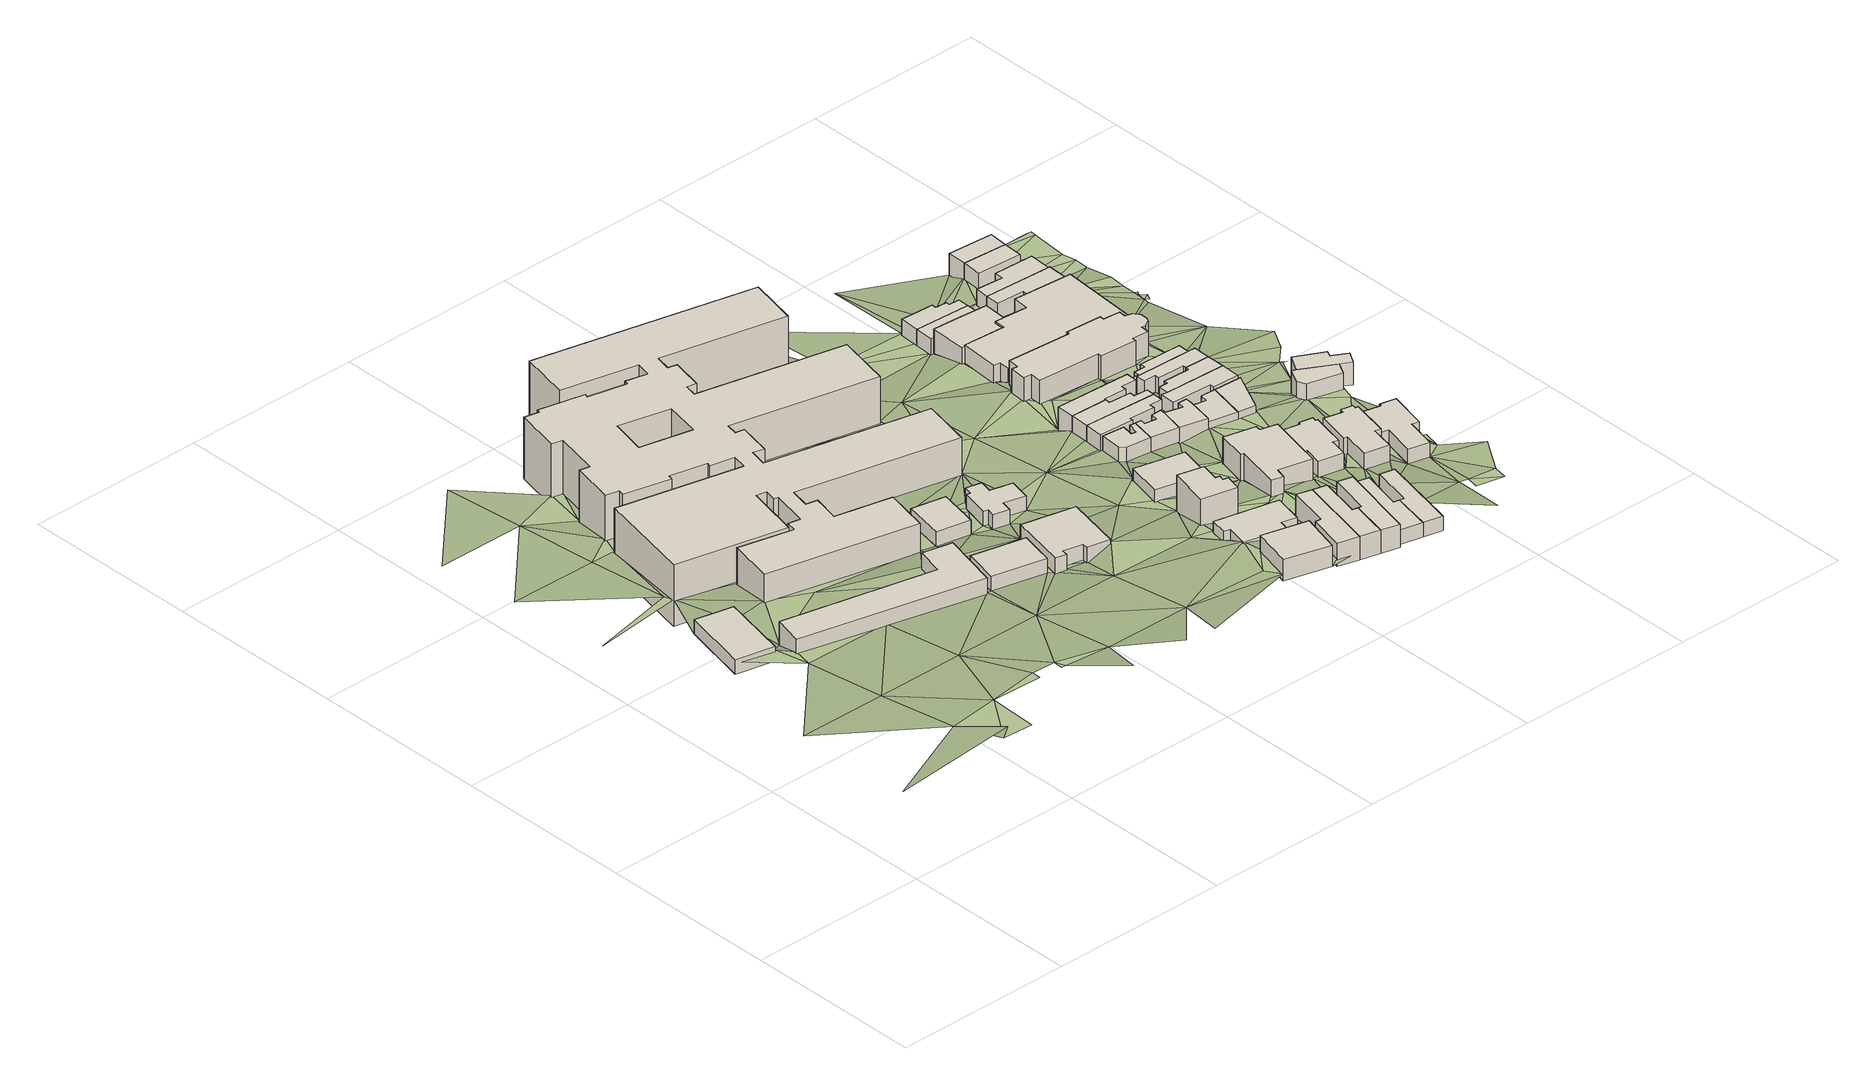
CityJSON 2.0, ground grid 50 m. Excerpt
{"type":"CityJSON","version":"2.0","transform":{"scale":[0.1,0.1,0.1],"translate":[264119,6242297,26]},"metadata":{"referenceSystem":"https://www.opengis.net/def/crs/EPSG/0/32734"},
"CityObjects":{
"building1":{"type":"Building","attributes":{"address":"Woodstock 7925 Cape Town","building":"yes","building:levels":"1","footprint":{"type":"Polygon"},"plus_code":"C6X3X6XQ+XFW","ground_height":39.57,"building_height":4.1,"roof_height":43.67},"geometry":[{"type":"Solid","lod":"1","boundaries":[[[[0,1,2,3]],[[1,4,5,2]],[[4,6,7,5]],[[6,0,3,7]],[[3,2,5,7]],[[6,4,1,0]]]]}]},
"building2":{"type":"Building","attributes":{"address":"Woodstock 7925 Cape Town","building":"yes","building:levels":"1","footprint":{"type":"Polygon"},"plus_code":"C8X9X7XQ+XQV","ground_height":42.12,"building_height":4.1,"roof_height":46.22},"geometry":[{"type":"Solid","lod":"1","boundaries":[[[[8,9,10,11]],[[9,12,13,10]],[[12,14,15,13]],[[14,16,17,15]],[[16,18,19,17]],[[18,8,11,19]],[[11,10,13,15,17,19]],[[18,16,14,12,9,8]]]]}]},
"building3":{"type":"Building","attributes":{"address":"Woodstock 7925 Cape Town","building":"yes","building:levels":"1","footprint":{"type":"Polygon"},"plus_code":"C9X9XPXM+XFX","ground_height":42.12,"building_height":4.1,"roof_height":46.22},"geometry":[{"type":"Solid","lod":"1","boundaries":[[[[20,21,22,23]],[[21,24,25,22]],[[24,26,27,25]],[[26,20,23,27]],[[23,22,25,27]],[[26,24,21,20]]]]}]},
"building4":{"type":"Building","attributes":{"address":"Victoria Walk Woodstock 7925 Cape Town","building":"hospital","building:use":"residential","building:levels":"4","building:flats":"310","footprint":{"type":"Polygon"},"plus_code":"C8X2X5XW+XJW","ground_height":33.95,"building_height":12.5,"roof_height":46.45},"geometry":[{"type":"Solid","lod":"1","boundaries":[[[[28,29,30,31]],[[29,32,33,30]],[[32,34,35,33]],[[34,36,37,35]],[[36,38,39,37]],[[38,40,41,39]],[[40,42,43,41]],[[42,44,45,43]],[[44,46,47,45]],[[46,48,49,47]],[[48,50,51,49]],[[50,52,53,51]],[[52,54,55,53]],[[54,56,57,55]],[[56,58,59,57]],[[58,60,61,59]],[[60,62,63,61]],[[62,64,65,63]],[[64,66,67,65]],[[66,68,69,67]],[[68,70,71,69]],[[70,72,73,71]],[[72,74,75,73]],[[74,76,77,75]],[[76,78,79,77]],[[78,80,81,79]],[[80,82,83,81]],[[82,84,85,83]],[[84,86,87,85]],[[86,88,89,87]],[[88,90,91,89]],[[90,92,93,91]],[[92,94,95,93]],[[94,96,97,95]],[[96,98,99,97]],[[98,100,101,99]],[[100,102,103,101]],[[102,104,105,103]],[[104,106,107,105]],[[106,108,109,107]],[[108,110,111,109]],[[110,112,113,111]],[[112,114,115,113]],[[114,116,117,115]],[[116,118,119,117]],[[118,120,121,119]],[[120,122,123,121]],[[122,124,125,123]],[[124,126,127,125]],[[126,128,129,127]],[[128,130,131,129]],[[130,132,133,131]],[[132,134,135,133]],[[134,136,137,135]],[[136,138,139,137]],[[138,140,141,139]],[[140,142,143,141]],[[142,144,145,143]],[[144,146,147,145]],[[146,28,31,147]],[[148,149,150,151]],[[149,152,153,150]],[[152,154,155,153]],[[154,148,151,155]],[[31,30,33,35,37,39,41,43,45,47,49,51,53,55,57,59,61,63,65,67,69,71,73,75,77,79,81,83,85,87,89,91,93,95,97,99,101,103,105,107,109,111,113,115,117,119,121,123,125,127,129,131,133,135,137,139,141,143,145,147],[151,150,153,155]],[[146,144,142,140,138,136,134,132,130,128,126,124,122,120,118,116,114,112,110,108,106,104,102,100,98,96,94,92,90,88,86,84,82,80,78,76,74,72,70,68,66,64,62,60,58,56,54,52,50,48,46,44,42,40,38,36,34,32,29,28],[154,152,149,148]]]]}]},
"building5":{"type":"Building","attributes":{"address":"Woodstock 7925 Cape Town","building":"yes","building:levels":"1","footprint":{"type":"Polygon"},"plus_code":"C9XHXMXX+X2R","ground_height":38.74,"building_height":4.1,"roof_height":42.84},"geometry":[{"type":"Solid","lod":"1","boundaries":[[[[156,157,158,159]],[[157,160,161,158]],[[160,162,163,161]],[[162,156,159,163]],[[159,158,161,163]],[[162,160,157,156]]]]}]},
"building6":{"type":"Building","attributes":{"address":"Woodstock 7925 Cape Town","building":"yes","building:levels":"1","footprint":{"type":"Polygon"},"plus_code":"CCX6XRXH+X9R","ground_height":42.03,"building_height":4.1,"roof_height":46.13},"geometry":[{"type":"Solid","lod":"1","boundaries":[[[[164,165,166,167]],[[165,168,169,166]],[[168,170,171,169]],[[170,172,173,171]],[[172,174,175,173]],[[174,176,177,175]],[[176,178,179,177]],[[178,164,167,179]],[[167,166,169,171,173,175,177,179]],[[178,176,174,172,170,168,165,164]]]]}]},
"building7":{"type":"Building","attributes":{"address":"Woodstock 7925 Cape Town","building":"yes","building:levels":"1","footprint":{"type":"Polygon"},"plus_code":"CCX8XCX6+XGX","ground_height":38.74,"building_height":4.1,"roof_height":42.84},"geometry":[{"type":"Solid","lod":"1","boundaries":[[[[180,181,182,183]],[[181,184,185,182]],[[184,186,187,185]],[[186,188,189,187]],[[188,190,191,189]],[[190,192,193,191]],[[192,194,195,193]],[[194,196,197,195]],[[196,198,199,197]],[[198,200,201,199]],[[200,202,203,201]],[[202,180,183,203]],[[183,182,185,187,189,191,193,195,197,199,201,203]],[[202,200,198,196,194,192,190,188,186,184,181,180]]]]}]},
"building8":{"type":"Building","attributes":{"address":"95 Mountain Road Woodstock 7925 Cape Town","building":"house","building:levels":"1","footprint":{"type":"Polygon"},"plus_code":"CFXRX7XF+XQV","ground_height":47.88,"building_height":4.1,"roof_height":51.98},"geometry":[{"type":"Solid","lod":"1","boundaries":[[[[204,205,206,207]],[[205,208,209,206]],[[208,210,211,209]],[[210,204,207,211]],[[207,206,209,211]],[[210,208,205,204]]]]}]},
"building9":{"type":"Building","attributes":{"address":"93 Mountain Road Woodstock 7925 Cape Town","building":"house","building:levels":"1","footprint":{"type":"Polygon"},"plus_code":"CFXXXXXM+XCV","ground_height":43.47,"building_height":4.1,"roof_height":47.57},"geometry":[{"type":"Solid","lod":"1","boundaries":[[[[212,213,214,215]],[[213,216,217,214]],[[216,218,219,217]],[[218,220,221,219]],[[220,222,223,221]],[[222,224,225,223]],[[224,226,227,225]],[[226,212,215,227]],[[215,214,217,219,221,223,225,227]],[[226,224,222,220,218,216,213,212]]]]}]},
"building10":{"type":"Building","attributes":{"address":"89 Mountain Road Woodstock Cape Town","building":"house","building:levels":"2","footprint":{"type":"Polygon"},"plus_code":"CFXVX7X5+X5R","ground_height":44.9,"building_height":6.9,"roof_height":51.8},"geometry":[{"type":"Solid","lod":"1","boundaries":[[[[228,229,230,231]],[[229,232,233,230]],[[232,234,235,233]],[[234,236,237,235]],[[236,238,239,237]],[[238,240,241,239]],[[240,242,243,241]],[[242,228,231,243]],[[231,230,233,235,237,239,241,243]],[[242,240,238,236,234,232,229,228]]]]}]},
"building11":{"type":"Building","attributes":{"address":"120 Chamberlain Street 7925 Cape Town","building":"house","building:levels":"1","footprint":{"type":"Polygon"},"plus_code":"CGXGXPX6+XQV","ground_height":46.02,"building_height":4.1,"roof_height":50.12},"geometry":[{"type":"Solid","lod":"1","boundaries":[[[[244,245,246,247]],[[245,248,249,246]],[[248,250,251,249]],[[250,252,253,251]],[[252,254,255,253]],[[254,244,247,255]],[[247,246,249,251,253,255]],[[254,252,250,248,245,244]]]]}]},
"building12":{"type":"Building","attributes":{"address":"118 Chamberlain Street 7925 Cape Town","building":"house","building:levels":"1","footprint":{"type":"Polygon"},"plus_code":"CGXQXVXW+XVR","ground_height":46.02,"building_height":4.1,"roof_height":50.12},"geometry":[{"type":"Solid","lod":"1","boundaries":[[[[245,244,247,246]],[[244,256,257,247]],[[256,258,259,257]],[[258,260,261,259]],[[260,262,263,261]],[[262,245,246,263]],[[246,247,257,259,261,263]],[[262,260,258,256,244,245]]]]}]},
"building13":{"type":"Building","attributes":{"address":"87 Mountain Road Woodstock Cape Town","building":"house","building:levels":"1","footprint":{"type":"Polygon"},"plus_code":"CGX3XPXH+XHW","ground_height":40.47,"building_height":4.1,"roof_height":44.57},"geometry":[{"type":"Solid","lod":"1","boundaries":[[[[264,265,266,267]],[[265,268,269,266]],[[268,270,271,269]],[[270,264,267,271]],[[267,266,269,271]],[[270,268,265,264]]]]}]},
"building14":{"type":"Building","attributes":{"address":"116 Chamberlain Street 7925 Cape Town","building":"house","building:levels":"1","footprint":{"type":"Polygon"},"plus_code":"CGXXXGXJ+XXW","ground_height":46.02,"building_height":4.1,"roof_height":50.12},"geometry":[{"type":"Solid","lod":"1","boundaries":[[[[258,256,257,259]],[[256,272,273,274,257]],[[272,275,276,277,274,273]],[[275,278,279,277,276]],[[278,280,281,279]],[[280,258,259,281]],[[259,257,274,277,279,281]],[[280,278,275,272,256,258]]]]}]},
"building15":{"type":"Building","attributes":{"address":"114 Chamberlain Street 7925 Cape Town","building":"house","building:levels":"1","footprint":{"type":"Polygon"},"plus_code":"CHX8XMXG+X4R","ground_height":44.41,"building_height":4.1,"roof_height":48.51},"geometry":[{"type":"Solid","lod":"1","boundaries":[[[[282,283,273,276]],[[283,284,285,273]],[[284,286,287,285]],[[286,288,289,287]],[[288,290,291,289]],[[290,282,276,291]],[[276,273,285,287,289,291]],[[290,288,286,284,283,282]]]]}]},
"building16":{"type":"Building","attributes":{"address":"85 Mountain Road Woodstock Cape Town","building":"house","building:levels":"1","footprint":{"type":"Polygon"},"plus_code":"CGX8XXX6+X2V","ground_height":37.71,"building_height":4.1,"roof_height":41.81},"geometry":[{"type":"Solid","lod":"1","boundaries":[[[[292,293,294,295]],[[293,296,297,294]],[[296,298,299,297]],[[298,300,301,299]],[[300,302,303,301]],[[302,304,305,303]],[[304,306,307,305]],[[306,308,309,307]],[[308,292,295,309]],[[295,294,297,299,301,303,305,307,309]],[[308,306,304,302,300,298,296,293,292]]]]}]},
"building17":{"type":"Building","attributes":{"address":"112 Chamberlain Street 7925 Cape Town","building":"house","building:levels":"1","footprint":{"type":"Polygon"},"plus_code":"CHXGXMXG+XVX","ground_height":44.41,"building_height":4.1,"roof_height":48.51},"geometry":[{"type":"Solid","lod":"1","boundaries":[[[[286,284,285,287]],[[284,310,311,285]],[[310,312,313,311]],[[312,314,315,313]],[[314,316,317,315]],[[316,286,287,317]],[[287,285,311,313,315,317]],[[316,314,312,310,284,286]]]]}]},
"building18":{"type":"Building","attributes":{"address":"89 Salisbury Street Woodstock 7925 Cape Town","building":"house","building:levels":"1","footprint":{"type":"Polygon"},"plus_code":"CHX3XVXC+XCR","ground_height":43.47,"building_height":4.1,"roof_height":47.57},"geometry":[{"type":"Solid","lod":"1","boundaries":[[[[318,319,320,321]],[[319,322,323,320]],[[322,324,325,323]],[[324,326,327,325]],[[326,328,329,327]],[[328,330,331,329]],[[330,332,333,331]],[[332,334,335,333]],[[334,336,337,335]],[[336,318,321,337]],[[321,320,323,325,327,329,331,333,335,337]],[[336,334,332,330,328,326,324,322,319,318]]]]}]},
"building19":{"type":"Building","attributes":{"address":"42 Salisbury Street Woodstock Cape Town","building":"house","building:levels":"1","footprint":{"type":"Polygon"},"plus_code":"CGXQX8XP+XCV","ground_height":37.71,"building_height":4.1,"roof_height":41.81},"geometry":[{"type":"Solid","lod":"1","boundaries":[[[[338,339,340,341]],[[339,342,343,340]],[[342,344,345,343]],[[344,346,347,345]],[[346,348,349,347]],[[348,293,294,349]],[[293,292,295,294]],[[292,350,351,295]],[[350,338,341,351]],[[341,340,343,345,347,349,294,295,351]],[[350,292,293,348,346,344,342,339,338]]]]}]},
"building20":{"type":"Building","attributes":{"address":"83 Mountain Road Woodstock Cape Town","building":"house","building:levels":"1","footprint":{"type":"Polygon"},"plus_code":"CGXMX7XX+XJR","ground_height":37.71,"building_height":4.1,"roof_height":41.81},"geometry":[{"type":"Solid","lod":"1","boundaries":[[[[352,353,354,355]],[[353,356,357,354]],[[356,358,359,357]],[[358,360,361,359]],[[360,362,363,361]],[[362,364,365,363]],[[364,366,367,365]],[[366,352,355,367]],[[355,354,357,359,361,363,365,367]],[[366,364,362,360,358,356,353,352]]]]}]},
"building21":{"type":"Building","attributes":{"address":"81 Mountain Road Woodstock Cape Town","building":"house","building:levels":"1","footprint":{"type":"Polygon"},"plus_code":"CGXHXHXR+X3R","ground_height":37.71,"building_height":4.1,"roof_height":41.81},"geometry":[{"type":"Solid","lod":"1","boundaries":[[[[353,352,355,354]],[[352,368,369,355]],[[368,370,371,369]],[[370,372,373,371]],[[372,374,375,373]],[[374,376,377,375]],[[376,378,379,377]],[[378,353,354,379]],[[354,355,369,371,373,375,377,379]],[[378,376,374,372,370,368,352,353]]]]}]},
"building22":{"type":"Building","attributes":{"address":"79 Mountain Road Woodstock Cape Town","building":"house","building:levels":"1","footprint":{"type":"Polygon"},"plus_code":"CGXPX4XH+X4R","ground_height":37.71,"building_height":4.1,"roof_height":41.81},"geometry":[{"type":"Solid","lod":"1","boundaries":[[[[380,381,377,379]],[[381,382,383,377]],[[382,384,385,383]],[[384,386,387,385]],[[386,388,389,387]],[[388,390,391,389]],[[390,392,393,391]],[[392,380,379,393]],[[379,377,383,385,387,389,391,393]],[[392,390,388,386,384,382,381,380]]]]}]},
"building23":{"type":"Building","attributes":{"address":"40 Salisbury Street Woodstock Cape Town","building":"house","building:levels":"1","footprint":{"type":"Polygon"},"plus_code":"CHX5X5X7+XCV","ground_height":37.71,"building_height":4.1,"roof_height":41.81},"geometry":[{"type":"Solid","lod":"1","boundaries":[[[[394,395,396,397,398,399]],[[395,400,401,397,396]],[[400,402,403,401]],[[402,404,341,403]],[[404,405,351,341]],[[405,406,407,351]],[[406,394,399,398,407]],[[398,397,401,403,341,351,407]],[[406,405,404,402,400,395,394]]]]}]},
"building24":{"type":"Building","attributes":{"address":"87 Salisbury Street Woodstock 7925 Cape Town","building":"house","building:levels":"1","footprint":{"type":"Polygon"},"plus_code":"CHXPXCXG+XWX","ground_height":42.11,"building_height":4.1,"roof_height":46.21},"geometry":[{"type":"Solid","lod":"1","boundaries":[[[[408,409,410,411]],[[409,412,413,410]],[[412,414,415,413]],[[414,416,417,415]],[[416,418,419,417]],[[418,420,421,419]],[[420,422,423,421]],[[422,424,425,423]],[[424,426,427,425]],[[426,428,429,427]],[[428,430,431,429]],[[430,408,411,431]],[[411,410,413,415,417,419,421,423,425,427,429,431]],[[430,428,426,424,422,420,418,416,414,412,409,408]]]]}]},
"building25":{"type":"Building","attributes":{"address":"38 Salisbury Street Woodstock Cape Town","building":"house","building:levels":"1","footprint":{"type":"Polygon"},"plus_code":"CHXHX3XR+X9X","ground_height":36.74,"building_height":4.1,"roof_height":40.84},"geometry":[{"type":"Solid","lod":"1","boundaries":[[[[432,433,434,435]],[[433,436,437,434]],[[436,394,399,437]],[[394,406,438,399]],[[406,439,440,438]],[[439,432,435,440]],[[435,434,437,399,438,440]],[[439,406,394,436,433,432]]]]}]},
"building26":{"type":"Building","attributes":{"address":"85 Salisbury Street Woodstock 7925 Cape Town","building":"house","building:levels":"1","footprint":{"type":"Polygon"},"plus_code":"CJX6XHX8+XQV","ground_height":42.11,"building_height":4.1,"roof_height":46.21},"geometry":[{"type":"Solid","lod":"1","boundaries":[[[[441,442,443,444]],[[442,445,446,443]],[[445,447,448,446]],[[447,449,450,448]],[[449,451,452,450]],[[451,453,454,452]],[[453,455,456,454]],[[455,457,458,456]],[[457,459,460,458]],[[459,461,462,460]],[[461,463,464,462]],[[463,441,444,464]],[[444,443,446,448,450,452,454,456,458,460,462,464]],[[463,461,459,457,455,453,451,449,447,445,442,441]]]]}]},
"building27":{"type":"Building","attributes":{"building":"house","building:levels":"1","footprint":{"type":"Polygon"},"plus_code":"CGXRXQXF+X9X","ground_height":32.96,"building_height":4.1,"roof_height":37.06},"geometry":[{"type":"Solid","lod":"1","boundaries":[[[[465,466,467,468]],[[466,469,470,467]],[[469,471,472,470]],[[471,473,474,472]],[[473,475,476,477,474]],[[475,478,479,480,477,476]],[[478,481,482,480,479]],[[481,465,468,482]],[[468,467,470,472,474,477,480,482]],[[481,478,475,473,471,469,466,465]]]]}]},
"building28":{"type":"Building","attributes":{"address":"75 Mountain Road Woodstock 7925 Cape Town","building":"yes","building:levels":"2","footprint":{"type":"Polygon"},"plus_code":"CHX7XGX6+X9X","ground_height":34.47,"building_height":6.9,"roof_height":41.37},"geometry":[{"type":"Solid","lod":"1","boundaries":[[[[483,484,485,486]],[[484,487,488,485]],[[487,489,490,488]],[[489,491,492,490]],[[491,493,494,492]],[[493,495,496,494]],[[495,497,498,496]],[[497,499,500,498]],[[499,501,502,500]],[[501,503,504,502]],[[503,505,506,504]],[[505,507,508,506]],[[507,509,510,508]],[[509,511,512,510]],[[511,513,514,512]],[[513,515,516,514]],[[515,517,518,516]],[[517,519,520,518]],[[519,521,522,520]],[[521,523,524,522]],[[523,525,526,524]],[[525,527,528,526]],[[527,483,486,528]],[[486,485,488,490,492,494,496,498,500,502,504,506,508,510,512,514,516,518,520,522,524,526,528]],[[527,525,523,521,519,517,515,513,511,509,507,505,503,501,499,497,495,493,491,489,487,484,483]]]]}]},
"building29":{"type":"Building","attributes":{"address":"64 Fairview Avenue Woodstock Cape Town","building":"house","building:levels":"1","footprint":{"type":"Polygon"},"plus_code":"CHXQX7XC+XRX","ground_height":36.74,"building_height":4.1,"roof_height":40.84},"geometry":[{"type":"Solid","lod":"1","boundaries":[[[[529,530,531,532]],[[530,533,534,531]],[[533,535,536,534]],[[535,537,538,536]],[[537,539,540,538]],[[539,541,542,540]],[[541,529,532,542]],[[532,531,534,536,538,540,542]],[[541,539,537,535,533,530,529]]]]}]},
"building30":{"type":"Building","attributes":{"address":"71 Mountain Road Woodstock Cape Town","building":"house","building:levels":"1","footprint":{"type":"Polygon"},"plus_code":"CGXRX7XV+X5X","ground_height":30.49,"building_height":4.1,"roof_height":34.59},"geometry":[{"type":"Solid","lod":"1","boundaries":[[[[543,544,545,546]],[[544,471,547,545]],[[471,469,548,547]],[[469,549,550,548]],[[549,551,552,550]],[[551,553,554,552]],[[553,555,556,554]],[[555,557,558,556]],[[557,543,546,558]],[[546,545,547,548,550,552,554,556,558]],[[557,555,553,551,549,469,471,544,543]]]]}]},
"building31":{"type":"Building","attributes":{"address":"66 Fairview Avenue Woodstock Cape Town","building":"house","building:levels":"1","footprint":{"type":"Polygon"},"plus_code":"CHXWXHXH+XPR","ground_height":36.74,"building_height":4.1,"roof_height":40.84},"geometry":[{"type":"Solid","lod":"1","boundaries":[[[[432,439,440,435]],[[439,559,560,440]],[[559,561,562,560]],[[561,432,435,562]],[[435,440,560,562]],[[561,559,439,432]]]]}]},
"building32":{"type":"Building","attributes":{"address":"54 Brabant Road Woodstock Cape Town","building":"house","building:levels":"1","footprint":{"type":"Polygon"},"plus_code":"CHXRX6X4+X3V","ground_height":36.74,"building_height":4.1,"roof_height":40.84},"geometry":[{"type":"Solid","lod":"1","boundaries":[[[[529,563,564,532]],[[563,565,566,564]],[[565,567,568,566]],[[567,569,570,568]],[[569,571,572,570]],[[571,573,574,572]],[[573,530,531,574]],[[530,529,532,531]],[[532,564,566,568,570,572,574,531]],[[530,573,571,569,567,565,563,529]]]]}]},
"building33":{"type":"Building","attributes":{"address":"69 Mountain Road Woodstock Cape Town","building":"house","building:levels":"1","footprint":{"type":"Polygon"},"plus_code":"CGXQXQXW+XPV","ground_height":30.49,"building_height":4.1,"roof_height":34.59},"geometry":[{"type":"Solid","lod":"1","boundaries":[[[[557,575,576,558]],[[575,577,578,576]],[[577,579,580,578]],[[579,581,582,580]],[[581,583,584,582]],[[583,585,586,584]],[[585,543,546,586]],[[543,557,558,546]],[[558,576,578,580,582,584,586,546]],[[543,585,583,581,579,577,575,557]]]]}]},
"building34":{"type":"Building","attributes":{"address":"52 Brabant Road Woodstock Cape Town","building":"house","building:levels":"1","footprint":{"type":"Polygon"},"plus_code":"CHXVXHXH+X9X","ground_height":36.74,"building_height":4.1,"roof_height":40.84},"geometry":[{"type":"Solid","lod":"1","boundaries":[[[[587,588,589,564]],[[588,590,591,592,589]],[[590,593,594,595,592,591]],[[593,596,597,595,594]],[[596,598,599,597]],[[598,600,601,599]],[[600,602,566,601]],[[602,587,564,566]],[[564,589,592,595,597,599,601,566]],[[602,600,598,596,593,590,588,587]]]]}]},
"building35":{"type":"Building","attributes":{"address":"50 Brabant Road Woodstock Cape Town","building":"house","building:levels":"1","footprint":{"type":"Polygon"},"plus_code":"CHXQXWXM+XXW","ground_height":34.47,"building_height":4.1,"roof_height":38.57},"geometry":[{"type":"Solid","lod":"1","boundaries":[[[[588,603,604,605]],[[603,606,607,604]],[[606,608,609,607]],[[608,610,611,609]],[[610,612,613,611]],[[612,614,615,613]],[[614,590,591,615]],[[590,588,605,591]],[[605,604,607,609,611,613,615,591]],[[590,614,612,610,608,606,603,588]]]]}]},
"building36":{"type":"Building","attributes":{"address":"83 Salisbury Street Woodstock 7925 Cape Town","building":"house","building:levels":"1","footprint":{"type":"Polygon"},"plus_code":"CJXQX3XH+XHR","ground_height":40.4,"building_height":4.1,"roof_height":44.5},"geometry":[{"type":"Solid","lod":"1","boundaries":[[[[616,617,618,619]],[[617,620,621,618]],[[620,622,623,621]],[[622,624,625,623]],[[624,626,627,625]],[[626,628,629,627]],[[628,630,631,629]],[[630,632,633,631]],[[632,634,635,633]],[[634,616,619,635]],[[619,618,621,623,625,627,629,631,633,635]],[[634,632,630,628,626,624,622,620,617,616]]]]}]},
"building37":{"type":"Building","attributes":{"building":"yes","building:levels":"1.5","footprint":{"type":"Polygon"},"plus_code":"CHX9XXX5+X7V","ground_height":32.12,"building_height":5.5,"roof_height":37.62},"geometry":[{"type":"Solid","lod":"1","boundaries":[[[[636,637,482,638,639,468]],[[637,640,480,641,638,482]],[[640,642,477,643,641,480]],[[642,644,645,643,477]],[[644,646,647,645]],[[646,648,649,647]],[[648,650,651,649]],[[650,652,653,651]],[[652,654,655,653]],[[654,656,657,655]],[[656,636,468,639,657]],[[639,638,641,643,645,647,649,651,653,655,657]],[[656,654,652,650,648,646,644,642,640,637,636]]]]}]},
"building38":{"type":"Building","attributes":{"address":"34 Salisbury Street Cape Town","building":"yes","building:levels":"1","footprint":{"type":"Polygon"},"plus_code":"CJXVX9XP+XXX","ground_height":37.97,"building_height":4.1,"roof_height":42.07},"geometry":[{"type":"Solid","lod":"1","boundaries":[[[[658,659,660,661]],[[659,662,663,660]],[[662,664,665,663]],[[664,666,667,665]],[[666,668,669,667]],[[668,658,661,669]],[[661,660,663,665,667,669]],[[668,666,664,662,659,658]]]]}]},
"building39":{"type":"Building","attributes":{"address":"91 Fairview Avenue Woodstock Cape Town","building":"house","building:levels":"1","footprint":{"type":"Polygon"},"plus_code":"CMX2XFX3+X6X","ground_height":37.97,"building_height":4.1,"roof_height":42.07},"geometry":[{"type":"Solid","lod":"1","boundaries":[[[[658,670,671,661]],[[670,672,673,671]],[[672,674,675,673]],[[674,676,677,675]],[[676,678,679,680,677]],[[678,659,681,660,680,679]],[[659,658,661,660,681]],[[661,671,673,675,677,680,660]],[[659,678,676,674,672,670,658]]]]}]},
"building40":{"type":"Building","attributes":{"address":"36 Brabant Road Woodstock Cape Town","building":"house","building:levels":"1","footprint":{"type":"Polygon"},"plus_code":"CJX2X8XQ+X4W","ground_height":29.76,"building_height":4.1,"roof_height":33.86},"geometry":[{"type":"Solid","lod":"1","boundaries":[[[[682,683,684,685]],[[683,686,687,684]],[[686,688,689,687]],[[688,690,691,689]],[[690,692,693,691]],[[692,694,695,693]],[[694,696,697,695]],[[696,698,699,697]],[[698,682,685,699]],[[685,684,687,689,691,693,695,697,699]],[[698,696,694,692,690,688,686,683,682]]]]}]},
"building41":{"type":"Building","attributes":{"address":"34 Brabant Road Woodstock Cape Town","building":"house","building:levels":"1","footprint":{"type":"Polygon"},"plus_code":"CJX2X9XF+X6W","ground_height":29.76,"building_height":4.1,"roof_height":33.86},"geometry":[{"type":"Solid","lod":"1","boundaries":[[[[682,700,701,685]],[[700,702,703,701]],[[702,704,705,703]],[[704,706,707,705]],[[706,683,684,707]],[[683,682,685,684]],[[685,701,703,705,707,684]],[[683,706,704,702,700,682]]]]}]},
"building42":{"type":"Building","attributes":{"address":"32 Brabant Road Woodstock Cape Town","building":"house","building:levels":"1","footprint":{"type":"Polygon"},"plus_code":"CJX4XCXW+X5V","ground_height":29.76,"building_height":4.1,"roof_height":33.86},"geometry":[{"type":"Solid","lod":"1","boundaries":[[[[708,709,710,711]],[[709,712,713,710]],[[712,714,715,713]],[[714,708,711,715]],[[711,710,713,715]],[[714,712,709,708]]]]}]},
"building43":{"type":"Building","attributes":{"address":"30 Brabant Road Woodstock Cape Town","building":"house","building:levels":"1","footprint":{"type":"Polygon"},"plus_code":"CJX4XRX4+X7V","ground_height":29.76,"building_height":4.1,"roof_height":33.86},"geometry":[{"type":"Solid","lod":"1","boundaries":[[[[716,717,711,710]],[[717,718,719,711]],[[718,720,721,719]],[[720,716,710,721]],[[710,711,719,721]],[[720,718,717,716]]]]}]},
"terrain1":{"type":"TINRelief","geometry":[{"type":"CompositeSurface","lod":"1","boundaries":[[[722,723,724]],[[723,725,726]],[[723,722,727]],[[728,726,725]],[[723,727,729]],[[729,725,723]],[[727,730,729]],[[731,728,732]],[[733,732,728]],[[725,729,734]],[[733,12,732]],[[725,735,728]],[[736,737,738]],[[12,6,732]],[[0,6,736]],[[733,728,735]],[[739,740,729]],[[734,729,740]],[[735,725,734]],[[741,737,742]],[[743,6,12]],[[736,6,743]],[[741,742,744]],[[740,745,734]],[[737,736,746]],[[747,743,12]],[[745,748,749]],[[746,742,737]],[[743,750,736]],[[751,744,752]],[[735,753,733]],[[745,749,754]],[[734,745,755]],[[756,754,749]],[[746,757,742]],[[742,757,744]],[[747,12,758]],[[759,736,750]],[[735,734,753]],[[746,760,757]],[[745,754,755]],[[744,757,761]],[[762,757,760]],[[753,734,755]],[[760,746,763]],[[744,764,752]],[[744,761,764]],[[743,747,765]],[[766,759,750]],[[767,761,768]],[[747,758,769]],[[759,766,770]],[[764,761,767]],[[754,771,755]],[[754,772,771]],[[746,773,763]],[[759,770,774]],[[775,753,755]],[[769,765,747]],[[770,776,777]],[[774,770,777]],[[778,763,779]],[[780,777,776]],[[781,753,775]],[[755,20,775]],[[777,782,774]],[[783,778,779]],[[753,781,784]],[[763,773,779]],[[771,785,755]],[[786,787,788]],[[784,765,769]],[[789,20,755]],[[789,755,785]],[[790,791,786]],[[792,779,773]],[[787,786,791]],[[784,781,21]],[[793,794,795]],[[796,765,784]],[[797,798,771]],[[796,799,765]],[[784,156,796]],[[21,20,789]],[[791,765,799]],[[789,785,800]],[[801,784,21]],[[802,803,804]],[[794,793,805]],[[784,801,156]],[[806,800,785]],[[21,789,801]],[[806,807,800]],[[808,809,810]],[[807,806,811]],[[799,157,791]],[[812,785,771]],[[806,785,813]],[[814,815,816]],[[787,791,817]],[[810,818,808]],[[198,156,801]],[[798,819,771]],[[194,156,198]],[[156,194,820]],[[801,200,198]],[[820,157,156]],[[771,819,812]],[[194,198,196]],[[821,813,785]],[[804,803,822]],[[804,823,816]],[[192,820,194]],[[801,165,200]],[[157,820,192]],[[816,823,814]],[[817,791,157]],[[188,157,192]],[[818,824,825]],[[785,812,821]],[[192,190,188]],[[826,827,828]],[[200,180,202]],[[180,200,165]],[[829,819,798]],[[157,188,817]],[[830,165,813]],[[812,819,829]],[[186,184,181]],[[831,832,833]],[[826,828,834]],[[804,822,823]],[[188,186,817]],[[242,813,821]],[[180,165,830]],[[821,812,835]],[[186,181,817]],[[834,831,826]],[[836,814,823]],[[830,813,242]],[[821,835,837]],[[835,812,838]],[[834,832,831]],[[837,839,821]],[[840,812,829]],[[181,180,841]],[[242,821,839]],[[841,180,830]],[[841,817,181]],[[829,205,840]],[[205,204,842]],[[839,837,843]],[[842,204,844]],[[845,834,828]],[[242,846,830]],[[842,847,205]],[[840,205,847]],[[836,823,822]],[[848,830,846]],[[848,841,830]],[[849,850,840]],[[843,837,226]],[[851,832,834]],[[840,847,849]],[[822,817,852]],[[852,817,841]],[[846,242,853]],[[849,847,854]],[[855,856,857]],[[857,853,858]],[[853,857,856]],[[854,248,849]],[[859,856,843]],[[853,264,846]],[[226,849,248]],[[226,859,843]],[[841,848,306]],[[836,822,860]],[[860,822,852]],[[226,248,245]],[[861,856,859]],[[862,853,856]],[[834,845,851]],[[841,863,852]],[[306,304,841]],[[859,226,864]],[[845,836,860]],[[304,865,841]],[[308,306,848]],[[866,867,262]],[[226,245,864]],[[856,861,862]],[[264,853,862]],[[841,865,868]],[[265,308,848]],[[278,867,869]],[[861,859,864]],[[868,863,841]],[[245,262,864]],[[262,867,278]],[[870,265,264]],[[264,862,870]],[[262,278,864]],[[852,863,871]],[[872,862,861]],[[851,845,873]],[[860,852,874]],[[265,292,308]],[[302,865,304]],[[875,265,870]],[[852,871,876]],[[864,278,877]],[[870,862,875]],[[864,877,878]],[[28,851,873]],[[288,286,290]],[[282,877,278]],[[879,865,302]],[[298,302,300]],[[876,874,852]],[[292,265,350]],[[296,302,298]],[[880,845,860]],[[286,316,314]],[[265,875,350]],[[879,302,296]],[[314,290,286]],[[881,282,290]],[[282,881,877]],[[293,879,296]],[[873,845,880]],[[310,882,312]],[[879,293,348]],[[879,348,883]],[[860,874,884]],[[871,885,876]],[[348,346,344]],[[886,877,881]],[[883,348,342]],[[885,871,887]],[[290,888,881]],[[342,348,344]],[[886,881,889]],[[884,890,860]],[[350,875,891]],[[892,290,314]],[[342,893,883]],[[876,885,894]],[[318,877,886]],[[322,891,875]],[[880,860,890]],[[892,314,312]],[[892,888,290]],[[895,896,897]],[[871,390,887]],[[319,318,322]],[[898,874,899]],[[900,873,901]],[[339,893,342]],[[895,902,903]],[[426,318,886]],[[884,874,898]],[[882,904,312]],[[905,904,882]],[[897,902,895]],[[400,339,338]],[[366,893,339]],[[884,898,906]],[[893,366,907]],[[908,888,892]],[[888,908,909]],[[910,873,880]],[[906,911,884]],[[338,402,400]],[[322,318,912]],[[339,400,366]],[[885,887,515]],[[322,912,891]],[[908,913,909]],[[422,318,426]],[[892,312,914]],[[910,901,873]],[[915,368,897]],[[892,916,908]],[[897,368,902]],[[913,908,917]],[[890,884,918]],[[424,422,426]],[[917,908,916]],[[366,400,535]],[[919,902,920]],[[352,366,533]],[[318,422,912]],[[533,366,535]],[[395,535,400]],[[920,902,368]],[[533,368,352]],[[622,312,904]],[[312,622,914]],[[898,501,906]],[[880,890,921]],[[891,912,922]],[[887,390,517]],[[923,913,917]],[[533,573,368]],[[924,920,368]],[[535,395,433]],[[912,422,420]],[[395,394,433]],[[533,530,573]],[[573,924,368]],[[416,913,923]],[[887,517,515]],[[390,920,590]],[[436,433,394]],[[924,590,920]],[[420,418,416]],[[420,416,923]],[[390,590,614]],[[924,573,925]],[[922,912,926]],[[537,535,433]],[[614,517,390]],[[569,573,571]],[[927,912,420]],[[569,925,573]],[[622,928,914]],[[928,929,914]],[[925,930,924]],[[931,932,933]],[[624,904,931]],[[420,923,927]],[[499,906,501]],[[624,622,904]],[[614,610,517]],[[614,612,610]],[[622,620,928]],[[934,927,923]],[[537,433,432]],[[935,936,901]],[[931,933,937]],[[565,925,569]],[[936,938,901]],[[928,620,617]],[[624,931,937]],[[610,606,517]],[[539,537,432]],[[939,928,617]],[[912,940,926]],[[610,608,606]],[[940,912,927]],[[569,567,565]],[[941,925,565]],[[942,943,944]],[[936,935,938]],[[432,561,539]],[[616,939,617]],[[517,606,519]],[[906,499,945]],[[946,939,459]],[[616,459,939]],[[944,943,466]],[[626,624,947]],[[948,624,937]],[[940,927,459]],[[541,539,561]],[[949,950,935]],[[561,926,951]],[[555,952,944]],[[632,459,616]],[[948,947,624]],[[466,555,944]],[[626,947,628]],[[926,940,951]],[[628,947,953]],[[634,632,616]],[[954,575,950]],[[953,947,955]],[[603,519,606]],[[466,636,654]],[[521,519,523]],[[956,628,953]],[[466,957,555]],[[654,636,656]],[[557,555,957]],[[632,958,459]],[[940,459,958]],[[662,561,951]],[[575,959,950]],[[960,575,557]],[[523,519,603]],[[541,561,678]],[[466,654,957]],[[628,956,630]],[[499,497,945]],[[938,935,720]],[[935,950,961]],[[957,960,557]],[[497,495,493]],[[525,523,527]],[[632,630,958]],[[678,561,662]],[[541,962,529]],[[959,575,960]],[[523,483,527]],[[603,483,523]],[[563,529,962]],[[603,484,483]],[[958,963,940]],[[957,654,964]],[[965,563,962]],[[489,493,491]],[[493,945,497]],[[678,662,659]],[[961,950,959]],[[962,541,678]],[[945,493,489]],[[489,487,945]],[[961,720,935]],[[966,957,964]],[[654,967,964]],[[968,603,965]],[[969,959,970]],[[959,971,970]],[[968,484,603]],[[969,961,959]],[[652,967,654]],[[484,968,487]],[[962,972,965]],[[678,973,962]],[[964,967,974]],[[969,970,975]],[[945,487,968]],[[971,975,970]],[[962,973,976]],[[977,965,972]],[[977,968,965]],[[975,714,969]],[[652,978,967]],[[945,979,652]],[[945,968,980]],[[945,980,979]],[[714,975,700]],[[978,652,981]],[[682,698,700]],[[652,979,982]],[[720,983,984]],[[981,652,982]],[[714,700,708]],[[698,978,985]],[[981,986,978]],[[979,987,982]],[[987,979,988]],[[989,988,979]],[[990,982,987]],[[700,698,991]],[[985,978,986]],[[700,992,708]],[[991,698,985]],[[993,983,708]],[[700,991,992]],[[992,993,708]],[[993,994,983]],[[995,983,994]]]}]}
},
"vertices":[
[192,973,136],[147,783,136],[147,783,177],[192,973,177],[254,761,136],[254,761,177],[297,950,136],[297,950,177],
[749,787,136],[730,710,136],[730,710,202],[749,787,202],[307,804,136],[307,804,202],[285,721,136],[285,721,202],[790,604,136],[790,604,202],[832,768,136],[832,768,202],
[950,568,160],[973,666,160],[973,666,202],[950,568,202],[825,700,160],[825,700,202],[802,602,160],[802,602,202],
[1224,1863,30],[618,2002,30],[618,2002,205],[1224,1863,205],[586,1862,30],[586,1862,205],[795,1814,30],[795,1814,205],[785,1773,30],[785,1773,205],[725,1787,30],[725,1787,205],[722,1775,30],[722,1775,205],[616,1799,30],[616,1799,205],[619,1810,30],[619,1810,205],[492,1839,30],[492,1839,205],[489,1829,30],[489,1829,205],[448,1838,30],[448,1838,205],[418,1711,30],[418,1711,205],[448,1704,30],[448,1704,205],[420,1580,30],[420,1580,205],[392,1586,30],[392,1586,205],[364,1466,30],[364,1466,205],[401,1458,30],[401,1458,205],[397,1441,30],[397,1441,205],[527,1411,30],[527,1411,205],[530,1424,30],[530,1424,205],[632,1401,30],[632,1401,205],[629,1390,30],[629,1390,205],[696,1375,30],[696,1375,205],[687,1335,30],[687,1335,205],[344,1413,30],[344,1413,205],[283,1143,30],[283,1143,205],[589,1074,30],[589,1074,205],[624,1224,30],[624,1224,205],[652,1218,30],[652,1218,205],[645,1186,30],[645,1186,205],[656,1183,30],[656,1183,205],[633,1081,30],[633,1081,205],[599,1088,30],[599,1088,205],[593,1060,30],[593,1060,205],[442,1095,30],[442,1095,205],[413,969,30],[413,969,205],[827,875,30],[827,875,205],[856,1001,30],[856,1001,205],[699,1036,30],[699,1036,205],[717,1112,30],[717,1112,205],[685,1119,30],[685,1119,205],[698,1174,30],[698,1174,205],[1144,1073,30],[1144,1073,205],[1176,1212,30],[1176,1212,205],[730,1314,30],[730,1314,205],[741,1362,30],[741,1362,205],[772,1354,30],[772,1354,205],[793,1447,30],[793,1447,205],[768,1452,30],[768,1452,205],[775,1483,30],[775,1483,205],[1178,1391,30],[1178,1391,205],[1213,1544,30],[1213,1544,205],[808,1636,30],[808,1636,205],[816,1670,30],[816,1670,205],[842,1664,30],[842,1664,205],[862,1754,30],[862,1754,205],[837,1760,30],[837,1760,205],[847,1803,30],[847,1803,205],[1192,1725,30],[1192,1725,205],[583,1661,30],[726,1627,30],[726,1627,205],[583,1661,205],[704,1528,30],[704,1528,205],[560,1561,30],[560,1561,205],
[962,845,127],[986,958,127],[986,958,168],[962,845,168],[891,977,127],[891,977,168],[868,864,127],[868,864,168],
[1114,526,156],[1149,683,156],[1149,683,201],[1114,526,201],[1001,716,156],[1001,716,201],[965,557,156],[965,557,201],[996,550,156],[996,550,201],[999,567,156],[999,567,201],[1053,555,156],[1053,555,201],[1050,540,156],[1050,540,201],
[1126,830,127],[1141,892,127],[1141,892,168],[1126,830,168],[1079,907,127],[1079,907,168],[1087,943,127],[1087,943,168],[1044,953,127],[1044,953,168],[1038,929,127],[1038,929,168],[1027,932,127],[1027,932,168],[1007,851,127],[1007,851,168],[1020,848,127],[1020,848,168],[1014,826,127],[1014,826,168],[1059,815,127],[1059,815,168],[1066,845,127],[1066,845,168],
[1420,89,200],[1451,202,200],[1451,202,260],[1420,89,260],[1325,235,200],[1325,235,260],[1295,123,200],[1295,123,260],
[1328,401,175],[1317,353,175],[1317,353,216],[1328,401,216],[1333,348,175],[1333,348,216],[1319,287,175],[1319,287,216],[1435,261,175],[1435,261,216],[1441,288,175],[1441,288,216],[1484,278,175],[1484,278,216],[1503,361,175],[1503,361,216],
[1327,443,156],[1425,420,156],[1425,420,258],[1327,443,258],[1436,466,156],[1436,466,258],[1422,469,156],[1422,469,258],[1426,484,156],[1426,484,258],[1414,487,156],[1414,487,258],[1427,539,156],[1427,539,258],[1355,557,156],[1355,557,258],
[1512,92,175],[1564,313,175],[1564,313,241],[1512,92,241],[1522,325,175],[1522,325,241],[1494,208,175],[1494,208,241],[1478,210,175],[1478,210,241],[1454,107,175],[1454,107,241],
[1566,78,175],[1566,78,241],[1591,184,175],[1591,184,241],[1576,187,175],[1576,187,241],[1603,303,175],[1603,303,241],
[1484,591,145],[1508,692,145],[1508,692,186],[1484,591,186],[1371,725,145],[1371,725,186],[1347,624,145],[1347,624,186],
[1616,65,175],[1616,65,225],[1616,65,241],[1671,287,175],[1671,287,225],[1671,287,241],[1629,298,175],[1629,298,241],[1602,182,175],[1602,182,241],
[1671,287,184],[1616,65,184],[1677,51,184],[1677,51,225],[1701,159,184],[1701,159,225],[1685,162,184],[1685,162,225],[1713,276,184],[1713,276,225],
[1518,821,117],[1532,891,117],[1532,891,158],[1518,821,158],[1517,893,117],[1517,893,158],[1509,862,117],[1509,862,158],[1495,865,117],[1495,865,158],[1501,897,117],[1501,897,158],[1439,903,117],[1439,903,158],[1434,844,117],[1434,844,158],[1447,830,117],[1447,830,158],
[1730,39,184],[1730,39,225],[1781,261,184],[1781,261,225],[1740,270,184],[1740,270,225],[1714,156,184],[1714,156,225],
[1717,597,134],[1670,609,134],[1670,609,216],[1717,597,216],[1673,624,134],[1673,624,216],[1586,645,134],[1586,645,216],[1566,562,134],[1566,562,216],[1574,560,134],[1574,560,216],[1544,433,134],[1544,433,216],[1577,425,134],[1577,425,216],[1585,455,134],[1585,455,216],[1678,433,134],[1678,433,216],
[1612,877,117],[1613,890,117],[1613,890,158],[1612,877,158],[1584,889,117],[1584,889,158],[1580,869,117],[1580,869,158],[1548,875,117],[1548,875,158],[1550,890,117],[1550,890,158],[1595,806,117],[1595,806,158],
[1647,950,107],[1442,962,107],[1442,962,158],[1647,950,158],[1438,911,107],[1438,911,158],[1537,905,107],[1537,905,158],[1537,913,107],[1537,913,158],[1610,909,107],[1610,909,158],[1610,922,107],[1610,922,158],[1645,920,107],[1645,920,158],
[1648,974,107],[1648,974,158],[1609,977,107],[1609,977,158],[1610,992,107],[1610,992,158],[1547,996,107],[1547,996,158],[1548,1010,107],[1548,1010,158],[1444,1014,107],[1444,1014,158],
[1444,1014,85],[1548,1010,85],[1549,1014,85],[1549,1014,158],[1613,1011,85],[1613,1011,158],[1614,1025,85],[1614,1025,158],[1657,1023,85],[1657,1023,158],[1658,1054,85],[1658,1054,158],[1446,1064,85],[1446,1064,158],
[1688,866,107],[1689,883,107],[1689,883,148],[1689,883,158],[1688,866,158],[1688,866,148],[1663,883,107],[1663,883,158],[1660,864,107],[1660,864,158],[1612,877,107],[1595,806,107],[1672,788,107],[1672,788,158],
[1695,432,134],[1763,417,134],[1763,417,202],[1695,432,202],[1775,468,134],[1775,468,202],[1790,464,134],[1790,464,202],[1813,562,134],[1813,562,202],[1807,564,134],[1807,564,202],[1810,575,134],[1810,575,202],[1772,583,134],[1772,583,202],[1770,576,134],[1770,576,202],[1719,587,134],[1719,587,202],[1696,485,134],[1696,485,202],[1706,483,134],[1706,483,202],
[1775,877,107],[1734,880,107],[1734,880,148],[1775,877,148],[1730,858,107],[1730,858,148],[1672,788,148],[1751,770,107],[1751,770,148],
[1826,557,120],[1804,462,120],[1804,462,202],[1826,557,202],[1814,460,120],[1814,460,202],[1796,382,120],[1796,382,202],[1864,367,120],[1864,367,202],[1879,435,120],[1879,435,202],[1895,431,120],[1895,431,202],[1920,536,120],[1920,536,202],[1912,538,120],[1912,538,202],[1914,549,120],[1914,549,202],[1882,556,120],[1882,556,202],[1879,544,120],[1879,544,202],
[1654,1471,38],[1659,1542,38],[1659,1542,111],[1654,1471,111],[1583,1548,38],[1583,1548,111],[1502,1554,38],[1502,1554,111],[1495,1451,38],[1495,1451,111],[1504,1450,38],[1504,1450,86],[1504,1450,111],[1622,1442,38],[1622,1442,86],[1622,1442,111],[1624,1473,38],[1624,1473,111],
[1851,1189,85],[1856,1199,85],[1856,1199,154],[1851,1189,154],[1857,1220,85],[1857,1220,154],[1846,1236,85],[1846,1236,154],[1825,1242,85],[1825,1242,154],[1827,1262,85],[1827,1262,154],[1779,1266,85],[1779,1266,154],[1780,1278,85],[1780,1278,154],[1679,1285,85],[1679,1285,154],[1678,1276,85],[1678,1276,154],[1497,1289,85],[1497,1289,154],[1495,1258,85],[1495,1258,154],[1477,1259,85],[1477,1259,154],[1473,1213,85],[1473,1213,154],[1496,1211,85],[1496,1211,154],[1494,1179,85],[1494,1179,154],[1670,1166,85],[1670,1166,154],[1669,1155,85],[1669,1155,154],[1773,1148,85],[1773,1148,154],[1774,1160,85],[1774,1160,154],[1820,1156,85],[1820,1156,154],[1822,1179,85],[1822,1179,154],[1831,1178,85],[1831,1178,154],
[1858,938,107],[1685,945,107],[1685,945,148],[1858,938,148],[1669,948,107],[1669,948,148],[1667,904,107],[1667,904,148],[1781,898,107],[1781,898,148],[1781,886,107],[1781,886,148],[1856,884,107],[1856,884,148],
[1496,1607,38],[1493,1554,38],[1493,1554,86],[1496,1607,86],[1502,1554,86],[1583,1548,86],[1584,1559,38],[1584,1559,86],[1622,1556,38],[1622,1556,86],[1623,1564,38],[1623,1564,86],[1651,1562,38],[1651,1562,86],[1652,1599,38],[1652,1599,86],
[1800,762,107],[1800,762,148],[1854,873,107],[1854,873,148],
[1858,989,107],[1858,989,148],[1788,991,107],[1788,991,148],[1786,981,107],[1786,981,148],[1712,984,107],[1712,984,148],[1712,973,107],[1712,973,148],[1687,974,107],[1687,974,148],
[1653,1630,38],[1653,1630,86],[1623,1632,38],[1623,1632,86],[1624,1642,38],[1624,1642,86],[1591,1644,38],[1591,1644,86],[1592,1657,38],[1592,1657,86],[1499,1662,38],[1499,1662,86],
[1858,989,85],[1860,1037,85],[1860,1037,148],[1678,1043,85],[1678,1043,126],[1678,1043,148],[1678,1017,85],[1678,1017,126],[1678,1017,148],[1713,1016,85],[1713,1016,148],[1712,1003,85],[1712,1003,148],[1788,1000,85],[1788,1000,148],[1788,991,85],
[1862,1094,85],[1862,1094,126],[1860,1037,126],[1741,1098,85],[1741,1098,126],[1741,1083,85],[1741,1083,126],[1709,1084,85],[1709,1084,126],[1708,1069,85],[1708,1069,126],[1678,1070,85],[1678,1070,126],
[1926,534,144],[1903,438,144],[1903,438,185],[1926,534,185],[1922,434,144],[1922,434,185],[1900,344,144],[1900,344,185],[1958,330,144],[1958,330,185],[1979,415,144],[1979,415,185],[1999,410,144],[1999,410,185],[2025,519,144],[2025,519,185],[1981,529,144],[1981,529,185],[1979,521,144],[1979,521,185],
[1654,1471,61],[1624,1473,61],[1624,1473,116],[1654,1471,116],[1622,1442,61],[1622,1442,116],[1504,1450,61],[1504,1450,116],[1495,1340,61],[1495,1340,116],[1514,1338,61],[1514,1338,116],[1512,1308,61],[1512,1308,116],[1871,1280,61],[1871,1280,116],[1888,1498,61],[1888,1498,116],[1721,1511,61],[1721,1511,116],[1717,1466,61],[1717,1466,116],
[2050,743,96],[1960,794,96],[1960,794,161],[2050,743,161],[1948,798,96],[1948,798,161],[1926,756,96],[1926,756,161],[1936,734,96],[1936,734,161],[2031,708,96],[2031,708,161],
[2080,726,96],[2080,726,161],[2099,759,96],[2099,759,161],[2057,783,96],[2057,783,161],[2065,799,96],[2065,799,161],[1987,841,96],[1987,841,137],[1987,841,161],[1960,794,137],
[1907,1594,29],[1718,1604,29],[1718,1604,79],[1907,1594,79],[1716,1564,29],[1716,1564,79],[1794,1560,29],[1794,1560,79],[1793,1548,29],[1793,1548,79],[1828,1546,29],[1828,1546,79],[1827,1533,29],[1827,1533,79],[1908,1529,29],[1908,1529,79],[1911,1594,29],[1911,1594,79],
[1911,1656,29],[1911,1656,79],[1798,1661,29],[1798,1661,79],[1797,1636,29],[1797,1636,79],[1721,1642,29],[1721,1642,79],
[1898,1734,29],[1774,1742,29],[1774,1742,79],[1898,1734,79],[1770,1687,29],[1770,1687,79],[1895,1678,29],[1895,1678,79],
[1774,1742,17],[1898,1734,17],[1903,1787,17],[1903,1787,79],[1776,1796,17],[1776,1796,79],
[329,37,274],[274,165,235],[4,48,233],[274,415,199],[25,415,200],[329,50,235],[274,665,167],[421,185,233],[416,47,233],[147,783,171],[254,761,167],[285,721,167],[523,415,198],[523,665,164],[283,1143,107],[274,1165,107],[21,1106,114],[565,180,233],[566,206,233],[25,1415,84],[274,1415,82],[413,969,130],[274,1665,61],[633,203,233],[344,1413,82],[523,915,130],[632,177,233],[644,176,233],[442,1095,104],[25,1665,62],[274,1915,40],[790,604,161],[772,165,232],[772,415,198],[726,30,267],[364,1466,82],[730,710,161],[589,1074,104],[397,1441,82],[392,1586,61],[401,1458,80],[527,1411,80],[418,1711,59],[827,875,128],[593,1060,104],[448,1704,59],[420,1580,59],[749,787,161],[599,1088,104],[1021,165,230],[890,24,267],[687,1335,78],[624,1224,104],[802,602,161],[633,1081,104],[645,1186,104],[530,1424,80],[629,1390,80],[656,1183,102],[825,700,161],[652,1218,102],[632,1401,80],[832,768,161],[1021,415,195],[717,1112,102],[698,1174,102],[685,1119,102],[965,557,160],[699,1036,128],[856,1001,128],[696,1375,78],[704,1528,78],[583,1661,59],[560,1561,59],[868,864,128],[980,20,261],[1295,123,219],[891,977,128],[996,550,160],[1001,716,160],[741,1362,78],[730,1314,78],[772,1354,78],[726,1627,59],[1050,540,160],[999,567,160],[619,1810,41],[616,1799,41],[722,1775,59],[1053,555,160],[1319,287,219],[1114,526,195],[775,1483,78],[768,1452,78],[793,1447,78],[1144,1073,103],[725,1787,59],[1270,165,219],[1021,915,127],[1270,415,189],[1176,1212,99],[1021,1415,78],[785,1773,59],[795,1814,41],[842,1664,59],[816,1670,59],[808,1636,59],[1325,235,219],[1270,665,156],[862,1754,59],[847,1803,41],[837,1760,59],[1021,1665,55],[1317,353,189],[1178,1391,77],[1328,401,189],[1333,348,189],[1327,443,189],[1435,261,200],[1270,915,126],[1454,107,200],[1425,420,175],[1512,92,200],[1213,1544,50],[1347,624,156],[1478,210,200],[1371,725,156],[1484,278,200],[1441,288,200],[1192,1725,50],[1270,1165,99],[1427,539,175],[1494,208,200],[1422,469,175],[1436,466,175],[1426,484,175],[1414,487,175],[1519,415,175],[1270,1415,77],[1544,433,175],[1566,562,145],[1444,1014,117],[1577,425,175],[1438,911,117],[1576,187,200],[1591,184,200],[1442,962,117],[1602,182,200],[1519,665,145],[1446,1064,92],[1574,560,145],[1270,1665,50],[1477,1259,92],[1586,645,145],[1473,1213,92],[1678,433,161],[1585,455,175],[1537,905,117],[1493,1554,45],[1695,432,161],[1768,165,184],[1537,913,117],[1495,1340,70],[1494,1179,92],[1696,485,161],[1519,1165,92],[1763,417,161],[1706,483,161],[1495,1451,70],[1672,788,134],[1796,382,161],[1610,909,117],[1496,1211,92],[1548,1010,117],[1547,996,117],[1610,992,117],[1497,1289,92],[1495,1258,92],[1270,1915,30],[1499,1662,45],[1613,1011,117],[1549,1014,117],[1915,182,166],[1873,4,207],[1512,1308,70],[1610,922,117],[1768,415,161],[1775,468,161],[1496,1607,45],[1514,1338,70],[1768,665,134],[1790,464,161],[1864,367,161],[1609,977,117],[1814,460,161],[1804,462,161],[1504,1450,70],[1614,1025,117],[1657,1023,107],[1502,1554,45],[1751,770,134],[1826,557,134],[1678,1017,107],[1712,1003,107],[1800,762,134],[1882,556,134],[1895,431,144],[1879,435,161],[1713,1016,107],[1940,176,166],[1933,143,166],[2008,125,166],[1879,544,134],[1592,1657,45],[1519,1665,45],[2017,165,166],[1519,1915,24],[1920,536,144],[1936,734,120],[1788,1000,107],[1584,1559,45],[1583,1548,45],[1622,1556,45],[1871,1280,85],[1912,538,144],[2004,354,144],[2078,261,166],[1591,1644,45],[1624,1642,45],[1926,756,120],[1623,1564,45],[2003,408,144],[1623,1632,45],[2016,405,144],[2026,509,144],[1716,1564,38],[2017,665,120],[1721,1642,38],[1718,1604,38],[1774,1742,38],[2017,915,96],[2031,708,120],[1793,1548,38],[1860,1037,107],[1794,1560,38],[1827,1533,61],[2017,1165,73],[1770,1687,38],[1768,1665,38],[1797,1636,38],[2062,958,96],[2023,908,96],[1828,1546,38],[1798,1661,38],[2031,904,96],[2096,1016,96],[1908,1529,50],[2009,1373,50],[2009,1356,50],[2012,1449,50],[2011,1411,50],[1903,1787,29],[1902,1829,9],[2022,1586,29],[2017,1496,50],[2013,1395,50],[2029,1383,50],[2021,1366,50],[2019,1406,50],[2025,1626,29],[2017,1665,29],[2028,1769,29],[2028,1784,29],[2032,1808,9]
]}
